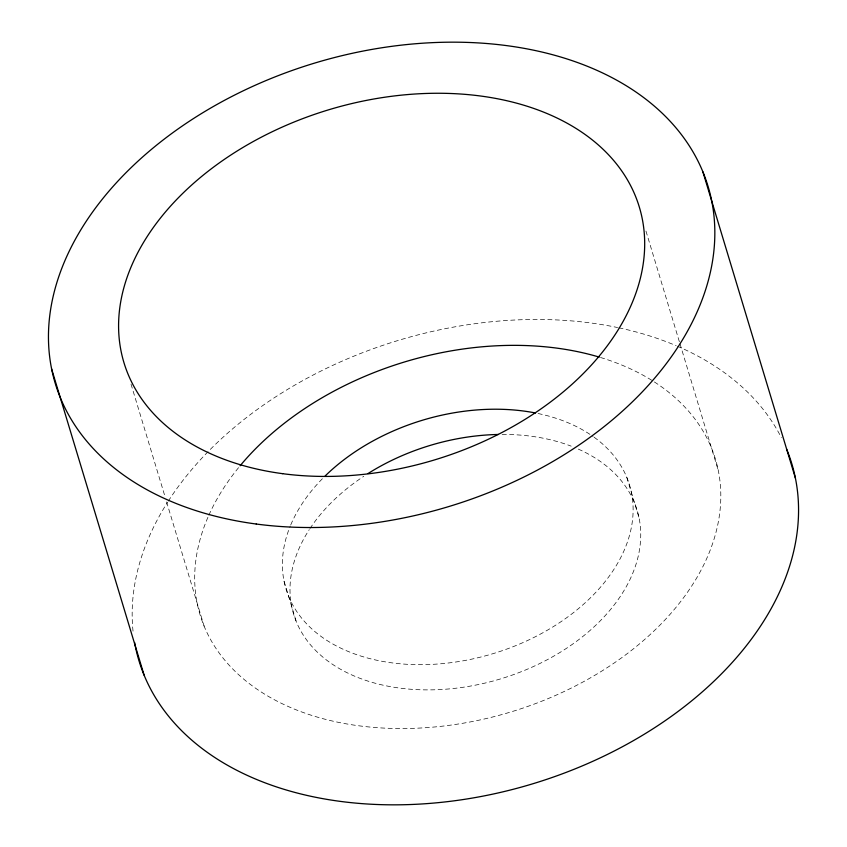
<?xml version="1.0" encoding="UTF-8"?>
<svg xmlns="http://www.w3.org/2000/svg" width="847" height="847" viewBox="0 0 847 847"><rect width="100%" height="100%" fill="white"/><g stroke="black" fill="none" stroke-linecap="round" stroke-linejoin="round"><path stroke-width="0.64" stroke-dasharray="4.24 3.18" d="M645.965 231.083L679.622 342.569M680.003 343.829L718.309 470.604M626.833 477.454L639.072 517.93M284.041 581.169L296.281 621.645M131.02 384.125L165.123 496.956M166.594 501.943L204.138 626.177M133.032 631.11A340.96 231.665 -16.8 0 1 167.59 502.229M168.299 501.128A340.96 231.665 -16.8 0 1 617.611 327.545M618.861 327.81A340.96 231.665 -16.8 0 1 676.171 345.692M677.378 346.211A340.96 231.665 -16.8 0 1 781.315 437.592M578.332 449.111A179.448 121.926 -16.8 0 1 607.648 612.9A179.448 121.926 -16.8 0 1 373.887 682.873A179.448 121.926 -16.8 0 1 309.261 529.65M309.96 528.57A179.448 121.926 -16.8 0 1 363.787 476.289M502.155 434.426A179.448 121.926 -16.8 0 1 571.164 446.147M600.512 357.487A269.177 182.888 -16.8 0 1 689.818 588.866A269.177 182.888 -16.8 0 1 353.644 725.053A269.177 182.888 -16.8 0 1 208.341 516.352M208.87 515.167A269.177 182.888 -16.8 0 1 239.278 466.782M594.107 437.221A179.448 121.926 -16.8 0 1 490.731 654.339A179.448 121.926 -16.8 0 1 290.299 525.998M290.796 524.801A179.448 121.926 -16.8 0 1 323.247 477.867M538.089 413.516A179.448 121.926 -16.8 0 1 593.069 436.48"/><path stroke-width="1.27" d="M702.883 171.814L795.407 478.121M51.593 368.879L144.117 675.186M786.609 449.122A340.96 231.665 -16.8 0 1 529.936 784.64A340.96 231.665 -16.8 0 1 134.609 642.449M367.99 473.568A179.448 121.926 -16.8 0 1 498.396 434.469M240.114 465.765A269.177 182.888 -16.8 0 1 599.253 357.106M325.11 476.014A179.448 121.926 -16.8 0 1 535.526 412.987M256.239 524.028A340.96 231.665 -16.8 0 0 711.681 200.813A340.96 231.665 -16.8 0 0 176.991 129.697A340.96 231.665 -16.8 0 0 256.239 524.028M282.644 473.674A269.177 182.888 -16.8 0 0 642.195 218.505A269.177 182.888 -16.8 0 0 220.072 162.359A269.177 182.888 -16.8 0 0 282.644 473.674"/></g></svg>
